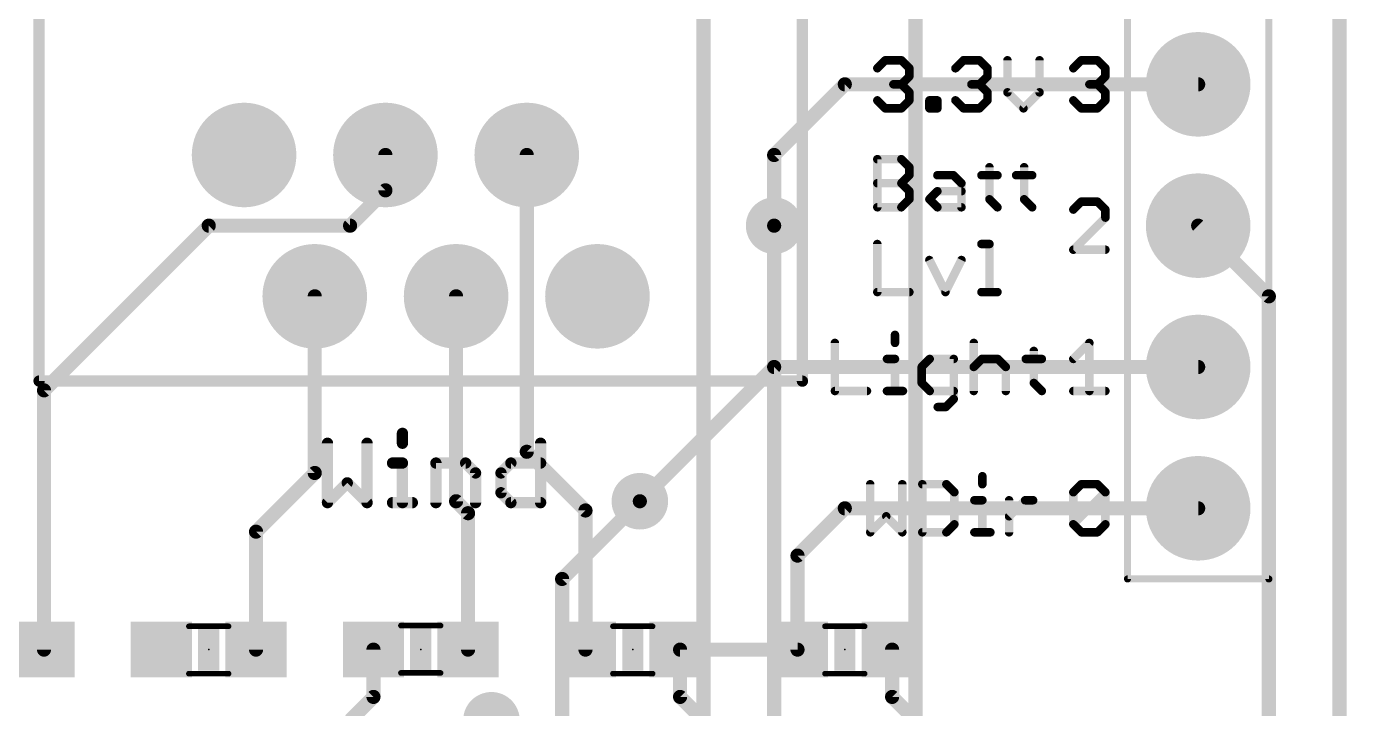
# Model space of a CAD drawing. Extents: x -29 to 78, y -28 to 63.
# Drawn here: x 29.74 to 53.47, y 38.31 to 50.57 of the extents above; entities that cross this region are included whole.
import ezdxf

# ---------------------------------------------------------------- set-up
doc = ezdxf.new("R2010")
doc.units = 0
for name, color, linetype in [('1', 12, 'CONTINUOUS'), ('16', 132, 'CONTINUOUS'), ('17', 110, 'CONTINUOUS'), ('18', 110, 'CONTINUOUS'), ('20', 53, 'CONTINUOUS'), ('21', 41, 'CONTINUOUS'), ('23', 53, 'CONTINUOUS'), ('51', 53, 'CONTINUOUS')]:
    doc.layers.add(name, color=color, linetype=linetype)

# ---------------------------------------------------------------- blocks, each defined once
blk = doc.blocks.new('ROUNDP')
at = {"const_width": 0.5}
blk.add_lwpolyline([(0, -0.25, 1), (0, 0.25, 1), (0, -0.25)], format="xyb", dxfattribs=at)
blk = doc.blocks.new('RECT')
blk.add_solid([(-0.5, -0.5), (0.5, -0.5), (-0.5, 0.5), (0.5, 0.5)])
blk = doc.blocks.new('ROUNDV')
at = {"const_width": 0.5}
blk.add_lwpolyline([(0, -0.25, 1), (0, 0.25, 1), (0, -0.25)], format="xyb", dxfattribs=at)

msp = doc.modelspace()

# ---------------------------------------------------------------- linework, layer by layer
at = {"layer": '1', "const_width": 0.254}
for points in [[(53.34, 59.69), (53.34, 0)], [(44.45, 49.53), (43.18, 48.26)], [(50.8, 49.53), (44.45, 49.53)], [(36.195, 48.26), (36.195, 47.625)], [(38.735, 48.26), (38.735, 42.926)], [(43.18, 48.26), (43.18, 46.99)], [(36.195, 47.625), (35.56, 46.99)], [(30.06, 44.03), (33.02, 46.99)], [(35.56, 46.99), (33.02, 46.99)], [(34.925, 45.72), (34.925, 42.545)], [(37.465, 45.72), (37.465, 42.037)], [(43.18, 44.45), (40.767, 42.037)], [(50.8, 44.45), (43.18, 44.45)], [(30.06, 39.37), (30.06, 44.03)], [(38.735, 42.926), (39.79, 41.871)], [(34.925, 42.545), (33.87, 41.49)], [(37.465, 42.037), (37.68, 41.822)], [(39.79, 39.37), (39.79, 41.871)], [(43.6, 41.06), (44.45, 41.91)], [(44.45, 41.91), (50.8, 41.91)], [(37.68, 39.37), (37.68, 41.822)], [(33.87, 39.37), (33.87, 41.49)], [(43.6, 39.37), (43.6, 41.06)], [(35.98, 39.37), (35.98, 38.52)], [(41.49, 39.37), (41.49, 38.52)], [(43.6, 39.37), (41.49, 39.37)], [(45.3, 39.37), (45.3, 38.52)], [(35.98, 38.52), (35.56, 38.1)], [(41.49, 38.52), (42.03, 37.98)], [(45.3, 38.52), (46.99, 36.83)]]:
    msp.add_lwpolyline(points, dxfattribs=at)
at = {"layer": '1', "const_width": 0.127}
for points in [[(44.45, 49.5935, 1), (44.45, 49.4665)], [(44.4949, 49.4851, 1), (44.4051, 49.5749)], [(50.8, 49.4665, 1), (50.8, 49.5935)], [(36.2585, 48.26, 1), (36.1315, 48.26)], [(38.7985, 48.26, 1), (38.6715, 48.26)], [(43.2435, 48.26, 1), (43.1165, 48.26)], [(43.1351, 48.3049, 1), (43.2249, 48.2151)], [(36.1315, 47.625, 1), (36.2585, 47.625)], [(36.2399, 47.5801, 1), (36.1501, 47.6699)], [(33.02, 47.0535, 1), (33.02, 46.9265)], [(33.0649, 46.9451, 1), (32.9751, 47.0349)], [(35.5151, 47.0349, 1), (35.6049, 46.9451)], [(35.56, 46.9265, 1), (35.56, 47.0535)], [(43.1165, 46.99, 1), (43.2435, 46.99)], [(34.9885, 45.72, 1), (34.8615, 45.72)], [(37.5285, 45.72, 1), (37.4015, 45.72)], [(43.18, 44.5135, 1), (43.18, 44.3865)], [(43.2249, 44.4051, 1), (43.1351, 44.4949)], [(50.8, 44.3865, 1), (50.8, 44.5135)], [(30.1235, 44.03, 1), (29.9965, 44.03)], [(30.0151, 44.0749, 1), (30.1049, 43.9851)], [(38.7799, 42.9709, 1), (38.6901, 42.8811)], [(38.6715, 42.926, 1), (38.7985, 42.926)], [(34.8615, 42.545, 1), (34.9885, 42.545)], [(34.9699, 42.5001, 1), (34.8801, 42.5899)], [(37.5099, 42.0819, 1), (37.4201, 41.9921)], [(37.4015, 42.037, 1), (37.5285, 42.037)], [(39.8535, 41.871, 1), (39.7265, 41.871)], [(40.7221, 42.0819, 1), (40.8119, 41.9921)], [(44.45, 41.9735, 1), (44.45, 41.8465)], [(44.4949, 41.8651, 1), (44.4051, 41.9549)], [(50.8, 41.8465, 1), (50.8, 41.9735)], [(37.7435, 41.822, 1), (37.6165, 41.822)], [(37.6351, 41.7771, 1), (37.7249, 41.8669)], [(39.7451, 41.8261, 1), (39.8349, 41.9159)], [(33.9335, 41.49, 1), (33.8065, 41.49)], [(33.8251, 41.5349, 1), (33.9149, 41.4451)], [(43.6635, 41.06, 1), (43.5365, 41.06)], [(43.5551, 41.1049, 1), (43.6449, 41.0151)], [(29.9965, 39.37, 1), (30.1235, 39.37)], [(33.8065, 39.37, 1), (33.9335, 39.37)], [(36.0435, 39.37, 1), (35.9165, 39.37)], [(37.6165, 39.37, 1), (37.7435, 39.37)], [(39.7265, 39.37, 1), (39.8535, 39.37)], [(41.5535, 39.37, 1), (41.4265, 39.37)], [(41.49, 39.4335, 1), (41.49, 39.3065)], [(43.5365, 39.37, 1), (43.6635, 39.37)], [(43.6, 39.3065, 1), (43.6, 39.4335)], [(45.3635, 39.37, 1), (45.2365, 39.37)], [(35.9165, 38.52, 1), (36.0435, 38.52)], [(36.0249, 38.4751, 1), (35.9351, 38.5649)], [(41.5349, 38.5649, 1), (41.4451, 38.4751)], [(41.4265, 38.52, 1), (41.5535, 38.52)], [(45.3449, 38.5649, 1), (45.2551, 38.4751)], [(45.2365, 38.52, 1), (45.3635, 38.52)]]:
    msp.add_lwpolyline(points, format="xyb", dxfattribs=at)
at = {"layer": '16', "const_width": 0.254}
for points in [[(53.34, 59.69), (53.34, 0)], [(41.91, 50.8), (41.91, 31.75)], [(45.72, 50.8), (45.72, 33.02)], [(43.18, 46.99), (43.18, 29.21)], [(50.8, 46.99), (52.07, 45.72)], [(52.07, 45.72), (52.07, 18.415)], [(40.767, 42.037), (39.37, 40.64)], [(39.37, 40.64), (39.37, 30.48)]]:
    msp.add_lwpolyline(points, dxfattribs=at)
at = {"layer": '16', "const_width": 0.127}
for points in [[(43.2435, 46.99, 1), (43.1165, 46.99)], [(50.8449, 47.0349, 1), (50.7551, 46.9451)], [(52.1335, 45.72, 1), (52.0065, 45.72)], [(52.0251, 45.6751, 1), (52.1149, 45.7649)], [(40.8119, 41.9921, 1), (40.7221, 42.0819)], [(39.4335, 40.64, 1), (39.3065, 40.64)], [(39.3251, 40.6849, 1), (39.4149, 40.5951)]]:
    msp.add_lwpolyline(points, format="xyb", dxfattribs=at)
at = {"layer": '20', "const_width": 0.2032}
msp.add_lwpolyline([(53.34, 2.54), (53.34, 57.15)], dxfattribs=at)
at = {"layer": '21'}
for points, const_width in [([(29.972, 59.817), (29.972, 44.196)], 0.2032), ([(43.688, 44.196), (43.688, 59.817)], 0.2032), ([(45.0342, 49.8185), (45.1783, 49.9625)], 0.1524), ([(45.1783, 49.9625), (45.4664, 49.9625)], 0.1524), ([(45.4664, 49.9625), (45.6104, 49.8185)], 0.1524), ([(45.6104, 49.8185), (45.6104, 49.6744)], 0.1524), ([(46.4375, 49.8185), (46.5815, 49.9625)], 0.1524), ([(46.5815, 49.9625), (46.8696, 49.9625)], 0.1524), ([(46.8696, 49.9625), (47.0137, 49.8185)], 0.1524), ([(47.0137, 49.8185), (47.0137, 49.6744)], 0.1524), ([(47.373, 49.9625), (47.373, 49.3863)], 0.1524), ([(47.9492, 49.3863), (47.9492, 49.9625)], 0.1524), ([(48.5564, 49.8185), (48.7004, 49.9625)], 0.1524), ([(48.7004, 49.9625), (48.9886, 49.9625)], 0.1524), ([(48.9886, 49.9625), (49.1326, 49.8185)], 0.1524), ([(49.1326, 49.8185), (49.1326, 49.6744)], 0.1524), ([(45.4664, 49.5304), (45.3223, 49.5304)], 0.1524), ([(45.6104, 49.6744), (45.4664, 49.5304)], 0.1524), ([(45.4664, 49.5304), (45.6104, 49.3863)], 0.1524), ([(46.8696, 49.5304), (46.7256, 49.5304)], 0.1524), ([(47.0137, 49.6744), (46.8696, 49.5304)], 0.1524), ([(46.8696, 49.5304), (47.0137, 49.3863)], 0.1524), ([(48.9886, 49.5304), (48.8445, 49.5304)], 0.1524), ([(49.1326, 49.6744), (48.9886, 49.5304)], 0.1524), ([(48.9886, 49.5304), (49.1326, 49.3863)], 0.1524), ([(45.6104, 49.3863), (45.6104, 49.2423)], 0.1524), ([(47.0137, 49.3863), (47.0137, 49.2423)], 0.1524), ([(47.373, 49.3863), (47.6611, 49.0982)], 0.1524), ([(47.6611, 49.0982), (47.9492, 49.3863)], 0.1524), ([(49.1326, 49.3863), (49.1326, 49.2423)], 0.1524), ([(45.1783, 49.0982), (45.0342, 49.2423)], 0.1524), ([(45.4664, 49.0982), (45.1783, 49.0982)], 0.1524), ([(45.6104, 49.2423), (45.4664, 49.0982)], 0.1524), ([(45.9697, 49.0982), (45.9697, 49.2423)], 0.1524), ([(45.9697, 49.2423), (46.1138, 49.2423)], 0.1524), ([(46.1138, 49.0982), (45.9697, 49.0982)], 0.1524), ([(46.1138, 49.2423), (46.1138, 49.0982)], 0.1524), ([(46.5815, 49.0982), (46.4375, 49.2423)], 0.1524), ([(46.8696, 49.0982), (46.5815, 49.0982)], 0.1524), ([(47.0137, 49.2423), (46.8696, 49.0982)], 0.1524), ([(48.7004, 49.0982), (48.5564, 49.2423)], 0.1524), ([(48.9886, 49.0982), (48.7004, 49.0982)], 0.1524), ([(49.1326, 49.2423), (48.9886, 49.0982)], 0.1524), ([(45.0342, 47.3202), (45.0342, 48.1845)], 0.1524), ([(45.0342, 48.1845), (45.4664, 48.1845)], 0.1524), ([(45.4664, 48.1845), (45.6104, 48.0405)], 0.1524), ([(45.6104, 47.8964), (45.4664, 47.7524)], 0.1524), ([(45.6104, 48.0405), (45.6104, 47.8964)], 0.1524), ([(46.1138, 47.8964), (46.4019, 47.8964)], 0.1524), ([(46.4019, 47.8964), (46.5459, 47.7524)], 0.1524), ([(46.9052, 47.8964), (47.1934, 47.8964)], 0.1524), ([(47.0493, 48.0405), (47.0493, 47.4643)], 0.1524), ([(47.5289, 47.8964), (47.817, 47.8964)], 0.1524), ([(47.673, 48.0405), (47.673, 47.4643)], 0.1524), ([(45.0342, 47.7524), (45.4664, 47.7524)], 0.1524), ([(45.4664, 47.7524), (45.6104, 47.6083)], 0.1524), ([(45.6104, 47.6083), (45.6104, 47.4643)], 0.1524), ([(45.9697, 47.4643), (46.1138, 47.6083)], 0.1524), ([(46.1138, 47.6083), (46.5459, 47.6083)], 0.1524), ([(46.5459, 47.7524), (46.5459, 47.3202)], 0.1524), ([(45.6104, 47.4643), (45.4664, 47.3202)], 0.1524), ([(46.1138, 47.3202), (45.9697, 47.4643)], 0.1524), ([(47.0493, 47.4643), (47.1934, 47.3202)], 0.1524), ([(47.673, 47.4643), (47.817, 47.3202)], 0.1524), ([(48.7004, 47.4225), (48.5564, 47.2785)], 0.1524), ([(48.9886, 47.4225), (48.7004, 47.4225)], 0.1524), ([(49.1326, 47.2785), (48.9886, 47.4225)], 0.1524), ([(45.4664, 47.3202), (45.0342, 47.3202)], 0.1524), ([(46.5459, 47.3202), (46.1138, 47.3202)], 0.1524), ([(48.5564, 46.5582), (49.1326, 47.1344)], 0.1524), ([(49.1326, 47.1344), (49.1326, 47.2785)], 0.1524), ([(45.0342, 46.6605), (45.0342, 45.7962)], 0.1524), ([(46.9052, 46.6605), (47.0493, 46.6605)], 0.1524), ([(47.0493, 46.6605), (47.0493, 45.7962)], 0.1524), ([(49.1326, 46.5582), (48.5564, 46.5582)], 0.1524), ([(45.9697, 46.3724), (46.2578, 45.7962)], 0.1524), ([(46.2578, 45.7962), (46.5459, 46.3724)], 0.1524), ([(45.0342, 45.7962), (45.6104, 45.7962)], 0.1524), ([(46.9052, 45.7962), (47.1934, 45.7962)], 0.1524), ([(45.3518, 45.0266), (45.3518, 44.8825)], 0.1524), ([(44.2722, 44.8825), (44.2722, 44.0182)], 0.1524), ([(46.7669, 44.8825), (46.7669, 44.0182)], 0.1524), ([(48.5564, 44.5944), (48.8445, 44.8825)], 0.1524), ([(48.8445, 44.8825), (48.8445, 44.0182)], 0.1524), ([(45.2077, 44.5944), (45.3518, 44.5944)], 0.1524), ([(45.3518, 44.5944), (45.3518, 44.0182)], 0.1524), ([(45.9755, 44.5944), (45.8314, 44.4504)], 0.1524), ([(46.4076, 44.5944), (45.9755, 44.5944)], 0.1524), ([(46.4076, 43.8741), (46.4076, 44.5944)], 0.1524), ([(46.7669, 44.4504), (46.911, 44.5944)], 0.1524), ([(46.911, 44.5944), (47.1991, 44.5944)], 0.1524), ([(47.1991, 44.5944), (47.3431, 44.4504)], 0.1524), ([(47.7024, 44.5944), (47.9905, 44.5944)], 0.1524), ([(47.8465, 44.7385), (47.8465, 44.1623)], 0.1524), ([(45.8314, 44.4504), (45.8314, 44.1623)], 0.1524), ([(47.3431, 44.4504), (47.3431, 44.0182)], 0.1524), ([(29.972, 44.196), (43.688, 44.196)], 0.2032), ([(45.8314, 44.1623), (45.9755, 44.0182)], 0.1524), ([(47.8465, 44.1623), (47.9905, 44.0182)], 0.1524), ([(44.2722, 44.0182), (44.8484, 44.0182)], 0.1524), ([(45.2077, 44.0182), (45.4958, 44.0182)], 0.1524), ([(45.9755, 44.0182), (46.4076, 44.0182)], 0.1524), ([(46.2636, 43.7301), (46.4076, 43.8741)], 0.1524), ([(48.5564, 44.0182), (49.1326, 44.0182)], 0.1524), ([(46.1195, 43.7301), (46.2636, 43.7301)], 0.1524), ([(35.1536, 43.0793), (35.1536, 42.0116)], 0.2032), ([(35.8654, 42.0116), (35.8654, 43.0793)], 0.2032), ([(36.5009, 43.2573), (36.5009, 43.0793)], 0.2032), ([(38.9838, 43.0793), (38.9838, 42.0116)], 0.2032), ([(36.323, 42.7234), (36.5009, 42.7234)], 0.2032), ([(36.5009, 42.7234), (36.5009, 42.0116)], 0.2032), ([(37.1026, 42.0116), (37.1026, 42.7234)], 0.2032), ([(37.1026, 42.7234), (37.6365, 42.7234)], 0.2032), ([(37.6365, 42.7234), (37.8144, 42.5455)], 0.2032), ([(38.272, 42.5455), (38.4499, 42.7234)], 0.2032), ([(38.4499, 42.7234), (38.9838, 42.7234)], 0.2032), ([(35.1536, 42.0116), (35.5095, 42.3675)], 0.2032), ([(35.5095, 42.3675), (35.8654, 42.0116)], 0.2032), ([(37.8144, 42.5455), (37.8144, 42.0116)], 0.2032), ([(38.272, 42.1896), (38.272, 42.5455)], 0.2032), ([(46.9223, 42.4866), (46.9223, 42.3425)], 0.1524), ([(38.4499, 42.0116), (38.272, 42.1896)], 0.2032), ([(44.9072, 42.3425), (44.9072, 41.4782)], 0.1524), ([(45.4834, 41.4782), (45.4834, 42.3425)], 0.1524), ([(45.8427, 42.3425), (45.8427, 41.4782)], 0.1524), ([(46.2749, 42.3425), (45.8427, 42.3425)], 0.1524), ([(46.4189, 42.1985), (46.2749, 42.3425)], 0.1524), ([(46.4189, 41.6223), (46.4189, 42.1985)], 0.1524), ([(48.5564, 42.1985), (48.7004, 42.3425)], 0.1524), ([(48.5564, 41.6223), (48.5564, 42.1985)], 0.1524), ([(48.5564, 41.6223), (49.1326, 42.1985)], 0.1524), ([(48.7004, 42.3425), (48.9886, 42.3425)], 0.1524), ([(48.9886, 42.3425), (49.1326, 42.1985)], 0.1524), ([(49.1326, 42.1985), (49.1326, 41.6223)], 0.1524), ([(36.323, 42.0116), (36.6789, 42.0116)], 0.2032), ([(38.9838, 42.0116), (38.4499, 42.0116)], 0.2032), ([(46.7782, 42.0544), (46.9223, 42.0544)], 0.1524), ([(46.9223, 42.0544), (46.9223, 41.4782)], 0.1524), ([(47.4019, 41.4782), (47.4019, 42.0544)], 0.1524), ([(47.4019, 41.7663), (47.69, 42.0544)], 0.1524), ([(47.69, 42.0544), (47.8341, 42.0544)], 0.1524), ([(44.9072, 41.4782), (45.1953, 41.7663)], 0.1524), ([(45.1953, 41.7663), (45.4834, 41.4782)], 0.1524), ([(45.8427, 41.4782), (46.2749, 41.4782)], 0.1524), ([(46.2749, 41.4782), (46.4189, 41.6223)], 0.1524), ([(46.7782, 41.4782), (47.0663, 41.4782)], 0.1524), ([(48.7004, 41.4782), (48.5564, 41.6223)], 0.1524), ([(48.9886, 41.4782), (48.7004, 41.4782)], 0.1524), ([(49.1326, 41.6223), (48.9886, 41.4782)], 0.1524)]:
    msp.add_lwpolyline(points, dxfattribs=dict(at, const_width=const_width))
for points, const_width in [([(45.0073, 49.8454, 1), (45.0611, 49.7915)], 0.0762), ([(45.1783, 50.0006, 1), (45.1783, 49.9244)], 0.0762), ([(45.2052, 49.9356, 1), (45.1513, 49.9895)], 0.0762), ([(45.4933, 49.9895, 1), (45.4394, 49.9356)], 0.0762), ([(45.4664, 49.9244, 1), (45.4664, 50.0006)], 0.0762), ([(45.6485, 49.8185, 1), (45.5723, 49.8185)], 0.0762), ([(45.5835, 49.7915, 1), (45.6374, 49.8454)], 0.0762), ([(46.4105, 49.8454, 1), (46.4644, 49.7915)], 0.0762), ([(46.5815, 50.0006, 1), (46.5815, 49.9244)], 0.0762), ([(46.6085, 49.9356, 1), (46.5546, 49.9895)], 0.0762), ([(46.8966, 49.9895, 1), (46.8427, 49.9356)], 0.0762), ([(46.8696, 49.9244, 1), (46.8696, 50.0006)], 0.0762), ([(47.0518, 49.8185, 1), (46.9756, 49.8185)], 0.0762), ([(46.9868, 49.7915, 1), (47.0406, 49.8454)], 0.0762), ([(47.4111, 49.9625, 1), (47.3349, 49.9625)], 0.0762), ([(47.9873, 49.9625, 1), (47.9111, 49.9625)], 0.0762), ([(48.5294, 49.8454, 1), (48.5833, 49.7915)], 0.0762), ([(48.7004, 50.0006, 1), (48.7004, 49.9244)], 0.0762), ([(48.7274, 49.9356, 1), (48.6735, 49.9895)], 0.0762), ([(49.0155, 49.9895, 1), (48.9616, 49.9356)], 0.0762), ([(48.9886, 49.9244, 1), (48.9886, 50.0006)], 0.0762), ([(49.1707, 49.8185, 1), (49.0945, 49.8185)], 0.0762), ([(49.1057, 49.7915, 1), (49.1595, 49.8454)], 0.0762), ([(45.3223, 49.5685, 1), (45.3223, 49.4923)], 0.0762), ([(45.4933, 49.5573, 1), (45.4394, 49.5034)], 0.0762), ([(45.4394, 49.5573, 1), (45.4933, 49.5034)], 0.0762), ([(45.4664, 49.4923, 1), (45.4664, 49.5685)], 0.0762), ([(45.5723, 49.6744, 1), (45.6485, 49.6744)], 0.0762), ([(45.6374, 49.6475, 1), (45.5835, 49.7014)], 0.0762), ([(46.7256, 49.5685, 1), (46.7256, 49.4923)], 0.0762), ([(46.8966, 49.5573, 1), (46.8427, 49.5034)], 0.0762), ([(46.8427, 49.5573, 1), (46.8966, 49.5034)], 0.0762), ([(46.8696, 49.4923, 1), (46.8696, 49.5685)], 0.0762), ([(46.9756, 49.6744, 1), (47.0518, 49.6744)], 0.0762), ([(47.0406, 49.6475, 1), (46.9868, 49.7014)], 0.0762), ([(48.8445, 49.5685, 1), (48.8445, 49.4923)], 0.0762), ([(49.0155, 49.5573, 1), (48.9616, 49.5034)], 0.0762), ([(48.9616, 49.5573, 1), (49.0155, 49.5034)], 0.0762), ([(48.9886, 49.4923, 1), (48.9886, 49.5685)], 0.0762), ([(49.0945, 49.6744, 1), (49.1707, 49.6744)], 0.0762), ([(49.1595, 49.6475, 1), (49.1057, 49.7014)], 0.0762), ([(45.6485, 49.3863, 1), (45.5723, 49.3863)], 0.0762), ([(45.5835, 49.3594, 1), (45.6374, 49.4133)], 0.0762), ([(47.0518, 49.3863, 1), (46.9756, 49.3863)], 0.0762), ([(46.9868, 49.3594, 1), (47.0406, 49.4133)], 0.0762), ([(47.3999, 49.4133, 1), (47.3461, 49.3594)], 0.0762), ([(47.3349, 49.3863, 1), (47.4111, 49.3863)], 0.0762), ([(47.9111, 49.3863, 1), (47.9873, 49.3863)], 0.0762), ([(47.9762, 49.3594, 1), (47.9223, 49.4133)], 0.0762), ([(49.1707, 49.3863, 1), (49.0945, 49.3863)], 0.0762), ([(49.1057, 49.3594, 1), (49.1595, 49.4133)], 0.0762), ([(45.0611, 49.2692, 1), (45.0073, 49.2153)], 0.0762), ([(45.1783, 49.1363, 1), (45.1783, 49.0601)], 0.0762), ([(45.1513, 49.0713, 1), (45.2052, 49.1251)], 0.0762), ([(45.4394, 49.1251, 1), (45.4933, 49.0713)], 0.0762), ([(45.4664, 49.0601, 1), (45.4664, 49.1363)], 0.0762), ([(45.5723, 49.2423, 1), (45.6485, 49.2423)], 0.0762), ([(45.6374, 49.2153, 1), (45.5835, 49.2692)], 0.0762), ([(46.0078, 49.2423, 1), (45.9316, 49.2423)], 0.0762), ([(45.9697, 49.2804, 1), (45.9697, 49.2042)], 0.0762), ([(45.9697, 49.1363, 1), (45.9697, 49.0601)], 0.0762), ([(45.9316, 49.0982, 1), (46.0078, 49.0982)], 0.0762), ([(46.1519, 49.2423, 1), (46.0757, 49.2423)], 0.0762), ([(46.0757, 49.0982, 1), (46.1519, 49.0982)], 0.0762), ([(46.1138, 49.2042, 1), (46.1138, 49.2804)], 0.0762), ([(46.1138, 49.0601, 1), (46.1138, 49.1363)], 0.0762), ([(46.4644, 49.2692, 1), (46.4105, 49.2153)], 0.0762), ([(46.5815, 49.1363, 1), (46.5815, 49.0601)], 0.0762), ([(46.5546, 49.0713, 1), (46.6085, 49.1251)], 0.0762), ([(46.8427, 49.1251, 1), (46.8966, 49.0713)], 0.0762), ([(46.8696, 49.0601, 1), (46.8696, 49.1363)], 0.0762), ([(46.9756, 49.2423, 1), (47.0518, 49.2423)], 0.0762), ([(47.0406, 49.2153, 1), (46.9868, 49.2692)], 0.0762), ([(47.6342, 49.1251, 1), (47.6881, 49.0713)], 0.0762), ([(47.6342, 49.0713, 1), (47.6881, 49.1251)], 0.0762), ([(48.5833, 49.2692, 1), (48.5294, 49.2153)], 0.0762), ([(48.7004, 49.1363, 1), (48.7004, 49.0601)], 0.0762), ([(48.6735, 49.0713, 1), (48.7274, 49.1251)], 0.0762), ([(48.9616, 49.1251, 1), (49.0155, 49.0713)], 0.0762), ([(48.9886, 49.0601, 1), (48.9886, 49.1363)], 0.0762), ([(49.0945, 49.2423, 1), (49.1707, 49.2423)], 0.0762), ([(49.1595, 49.2153, 1), (49.1057, 49.2692)], 0.0762), ([(45.0723, 48.1845, 1), (44.9961, 48.1845)], 0.0762), ([(45.0342, 48.2226, 1), (45.0342, 48.1464)], 0.0762), ([(45.4933, 48.2115, 1), (45.4394, 48.1576)], 0.0762), ([(45.4664, 48.1464, 1), (45.4664, 48.2226)], 0.0762), ([(45.6485, 48.0405, 1), (45.5723, 48.0405)], 0.0762), ([(45.5723, 47.8964, 1), (45.6485, 47.8964)], 0.0762), ([(45.5835, 48.0135, 1), (45.6374, 48.0674)], 0.0762), ([(45.6374, 47.8695, 1), (45.5835, 47.9234)], 0.0762), ([(46.1138, 47.9345, 1), (46.1138, 47.8583)], 0.0762), ([(46.4288, 47.9234, 1), (46.3749, 47.8695)], 0.0762), ([(46.4019, 47.8583, 1), (46.4019, 47.9345)], 0.0762), ([(46.9052, 47.9345, 1), (46.9052, 47.8583)], 0.0762), ([(47.0874, 48.0405, 1), (47.0112, 48.0405)], 0.0762), ([(47.1934, 47.8583, 1), (47.1934, 47.9345)], 0.0762), ([(47.5289, 47.9345, 1), (47.5289, 47.8583)], 0.0762), ([(47.7111, 48.0405, 1), (47.6349, 48.0405)], 0.0762), ([(47.817, 47.8583, 1), (47.817, 47.9345)], 0.0762), ([(45.0342, 47.7905, 1), (45.0342, 47.7143)], 0.0762), ([(45.4933, 47.7793, 1), (45.4394, 47.7254)], 0.0762), ([(45.4394, 47.7793, 1), (45.4933, 47.7254)], 0.0762), ([(45.4664, 47.7143, 1), (45.4664, 47.7905)], 0.0762), ([(45.6485, 47.6083, 1), (45.5723, 47.6083)], 0.0762), ([(46.1138, 47.6464, 1), (46.1138, 47.5702)], 0.0762), ([(46.1407, 47.5814, 1), (46.0868, 47.6353)], 0.0762), ([(46.584, 47.7524, 1), (46.5078, 47.7524)], 0.0762), ([(46.519, 47.7254, 1), (46.5729, 47.7793)], 0.0762), ([(46.5459, 47.5702, 1), (46.5459, 47.6464)], 0.0762), ([(45.5723, 47.4643, 1), (45.6485, 47.4643)], 0.0762), ([(45.5835, 47.5814, 1), (45.6374, 47.6353)], 0.0762), ([(45.6374, 47.4373, 1), (45.5835, 47.4912)], 0.0762), ([(45.9967, 47.4912, 1), (45.9428, 47.4373)], 0.0762), ([(45.9428, 47.4912, 1), (45.9967, 47.4373)], 0.0762), ([(47.0762, 47.4912, 1), (47.0224, 47.4373)], 0.0762), ([(47.0112, 47.4643, 1), (47.0874, 47.4643)], 0.0762), ([(47.6999, 47.4912, 1), (47.646, 47.4373)], 0.0762), ([(47.6349, 47.4643, 1), (47.7111, 47.4643)], 0.0762), ([(48.7004, 47.4606, 1), (48.7004, 47.3844)], 0.0762), ([(48.7274, 47.3956, 1), (48.6735, 47.4495)], 0.0762), ([(49.0155, 47.4495, 1), (48.9616, 47.3956)], 0.0762), ([(48.9886, 47.3844, 1), (48.9886, 47.4606)], 0.0762), ([(45.0342, 47.3583, 1), (45.0342, 47.2821)], 0.0762), ([(44.9961, 47.3202, 1), (45.0723, 47.3202)], 0.0762), ([(45.4394, 47.3471, 1), (45.4933, 47.2933)], 0.0762), ([(45.4664, 47.2821, 1), (45.4664, 47.3583)], 0.0762), ([(46.1138, 47.3583, 1), (46.1138, 47.2821)], 0.0762), ([(46.0868, 47.2933, 1), (46.1407, 47.3471)], 0.0762), ([(46.5078, 47.3202, 1), (46.584, 47.3202)], 0.0762), ([(46.5459, 47.2821, 1), (46.5459, 47.3583)], 0.0762), ([(47.1664, 47.2933, 1), (47.2203, 47.3471)], 0.0762), ([(47.7901, 47.2933, 1), (47.844, 47.3471)], 0.0762), ([(48.5294, 47.3054, 1), (48.5833, 47.2515)], 0.0762), ([(49.1707, 47.2785, 1), (49.0945, 47.2785)], 0.0762), ([(49.1057, 47.2515, 1), (49.1595, 47.3054)], 0.0762), ([(49.1595, 47.1075, 1), (49.1057, 47.1614)], 0.0762), ([(49.0945, 47.1344, 1), (49.1707, 47.1344)], 0.0762), ([(45.0723, 46.6605, 1), (44.9961, 46.6605)], 0.0762), ([(46.9052, 46.6986, 1), (46.9052, 46.6224)], 0.0762), ([(47.0874, 46.6605, 1), (47.0112, 46.6605)], 0.0762), ([(47.0493, 46.6224, 1), (47.0493, 46.6986)], 0.0762), ([(48.5564, 46.5963, 1), (48.5564, 46.5201)], 0.0762), ([(48.5294, 46.5851, 1), (48.5833, 46.5313)], 0.0762), ([(49.1326, 46.5201, 1), (49.1326, 46.5963)], 0.0762), ([(46.0038, 46.3895, 1), (45.9356, 46.3554)], 0.0762), ([(46.58, 46.3554, 1), (46.5119, 46.3895)], 0.0762), ([(45.0342, 45.8343, 1), (45.0342, 45.7581)], 0.0762), ([(44.9961, 45.7962, 1), (45.0723, 45.7962)], 0.0762), ([(45.6104, 45.7581, 1), (45.6104, 45.8343)], 0.0762), ([(46.2238, 45.8132, 1), (46.2919, 45.7792)], 0.0762), ([(46.2238, 45.7792, 1), (46.2919, 45.8132)], 0.0762), ([(46.9052, 45.8343, 1), (46.9052, 45.7581)], 0.0762), ([(47.0112, 45.7962, 1), (47.0874, 45.7962)], 0.0762), ([(47.1934, 45.7581, 1), (47.1934, 45.8343)], 0.0762), ([(45.3899, 45.0266, 1), (45.3137, 45.0266)], 0.0762), ([(44.3103, 44.8825, 1), (44.2341, 44.8825)], 0.0762), ([(45.3137, 44.8825, 1), (45.3899, 44.8825)], 0.0762), ([(46.805, 44.8825, 1), (46.7288, 44.8825)], 0.0762), ([(48.8826, 44.8825, 1), (48.8064, 44.8825)], 0.0762), ([(48.8714, 44.8556, 1), (48.8176, 44.9095)], 0.0762), ([(45.2077, 44.6325, 1), (45.2077, 44.5563)], 0.0762), ([(45.3899, 44.5944, 1), (45.3137, 44.5944)], 0.0762), ([(45.3518, 44.5563, 1), (45.3518, 44.6325)], 0.0762), ([(45.9755, 44.6325, 1), (45.9755, 44.5563)], 0.0762), ([(46.0024, 44.5675, 1), (45.9485, 44.6214)], 0.0762), ([(46.4457, 44.5944, 1), (46.3695, 44.5944)], 0.0762), ([(46.4076, 44.5563, 1), (46.4076, 44.6325)], 0.0762), ([(46.911, 44.6325, 1), (46.911, 44.5563)], 0.0762), ([(46.9379, 44.5675, 1), (46.884, 44.6214)], 0.0762), ([(47.226, 44.6214, 1), (47.1721, 44.5675)], 0.0762), ([(47.1991, 44.5563, 1), (47.1991, 44.6325)], 0.0762), ([(47.7024, 44.6325, 1), (47.7024, 44.5563)], 0.0762), ([(47.8846, 44.7385, 1), (47.8084, 44.7385)], 0.0762), ([(47.9905, 44.5563, 1), (47.9905, 44.6325)], 0.0762), ([(48.5294, 44.6214, 1), (48.5833, 44.5675)], 0.0762), ([(45.8695, 44.4504, 1), (45.7933, 44.4504)], 0.0762), ([(45.8045, 44.4773, 1), (45.8583, 44.4234)], 0.0762), ([(46.74, 44.4773, 1), (46.7939, 44.4234)], 0.0762), ([(47.3812, 44.4504, 1), (47.305, 44.4504)], 0.0762), ([(47.3162, 44.4234, 1), (47.3701, 44.4773)], 0.0762), ([(29.972, 44.2468, 1), (29.972, 44.1452)], 0.1016), ([(29.9212, 44.196, 1), (30.0228, 44.196)], 0.1016), ([(43.6372, 44.196, 1), (43.7388, 44.196)], 0.1016), ([(43.688, 44.1452, 1), (43.688, 44.2468)], 0.1016), ([(45.8583, 44.1892, 1), (45.8045, 44.1353)], 0.0762), ([(45.7933, 44.1623, 1), (45.8695, 44.1623)], 0.0762), ([(47.8734, 44.1892, 1), (47.8195, 44.1353)], 0.0762), ([(47.8084, 44.1623, 1), (47.8846, 44.1623)], 0.0762), ([(44.2722, 44.0563, 1), (44.2722, 43.9801)], 0.0762), ([(44.2341, 44.0182, 1), (44.3103, 44.0182)], 0.0762), ([(44.8484, 43.9801, 1), (44.8484, 44.0563)], 0.0762), ([(45.2077, 44.0563, 1), (45.2077, 43.9801)], 0.0762), ([(45.3137, 44.0182, 1), (45.3899, 44.0182)], 0.0762), ([(45.4958, 43.9801, 1), (45.4958, 44.0563)], 0.0762), ([(45.9755, 44.0563, 1), (45.9755, 43.9801)], 0.0762), ([(45.9485, 43.9913, 1), (46.0024, 44.0451)], 0.0762), ([(46.3695, 43.8741, 1), (46.4457, 43.8741)], 0.0762), ([(46.4346, 43.8472, 1), (46.3807, 43.9011)], 0.0762), ([(46.4076, 43.9801, 1), (46.4076, 44.0563)], 0.0762), ([(46.7288, 44.0182, 1), (46.805, 44.0182)], 0.0762), ([(47.305, 44.0182, 1), (47.3812, 44.0182)], 0.0762), ([(47.9636, 43.9913, 1), (48.0175, 44.0451)], 0.0762), ([(48.5564, 44.0563, 1), (48.5564, 43.9801)], 0.0762), ([(48.8064, 44.0182, 1), (48.8826, 44.0182)], 0.0762), ([(49.1326, 43.9801, 1), (49.1326, 44.0563)], 0.0762), ([(46.1195, 43.7682, 1), (46.1195, 43.692)], 0.0762), ([(46.2366, 43.757, 1), (46.2905, 43.7031)], 0.0762), ([(46.2636, 43.692, 1), (46.2636, 43.7682)], 0.0762), ([(35.2044, 43.0793, 1), (35.1028, 43.0793)], 0.1016), ([(35.9162, 43.0793, 1), (35.8146, 43.0793)], 0.1016), ([(36.5517, 43.2573, 1), (36.4501, 43.2573)], 0.1016), ([(39.0346, 43.0793, 1), (38.933, 43.0793)], 0.1016), ([(36.4501, 43.0793, 1), (36.5517, 43.0793)], 0.1016), ([(36.323, 42.7742, 1), (36.323, 42.6726)], 0.1016), ([(36.5517, 42.7234, 1), (36.4501, 42.7234)], 0.1016), ([(36.5009, 42.6726, 1), (36.5009, 42.7742)], 0.1016), ([(37.1534, 42.7234, 1), (37.0518, 42.7234)], 0.1016), ([(37.1026, 42.7742, 1), (37.1026, 42.6726)], 0.1016), ([(37.6724, 42.7593, 1), (37.6005, 42.6875)], 0.1016), ([(37.6365, 42.6726, 1), (37.6365, 42.7742)], 0.1016), ([(38.4499, 42.7742, 1), (38.4499, 42.6726)], 0.1016), ([(38.4859, 42.6875, 1), (38.414, 42.7593)], 0.1016), ([(38.9838, 42.6726, 1), (38.9838, 42.7742)], 0.1016), ([(35.5454, 42.4034, 1), (35.4736, 42.3316)], 0.1016), ([(35.5454, 42.3316, 1), (35.4736, 42.4034)], 0.1016), ([(37.8652, 42.5455, 1), (37.7636, 42.5455)], 0.1016), ([(37.7785, 42.5095, 1), (37.8503, 42.5814)], 0.1016), ([(38.3228, 42.5455, 1), (38.2212, 42.5455)], 0.1016), ([(38.2361, 42.5814, 1), (38.3079, 42.5095)], 0.1016), ([(46.9604, 42.4866, 1), (46.8842, 42.4866)], 0.0762), ([(38.3079, 42.2255, 1), (38.2361, 42.1536)], 0.1016), ([(38.2212, 42.1896, 1), (38.3228, 42.1896)], 0.1016), ([(44.9453, 42.3425, 1), (44.8691, 42.3425)], 0.0762), ([(45.5215, 42.3425, 1), (45.4453, 42.3425)], 0.0762), ([(45.8808, 42.3425, 1), (45.8046, 42.3425)], 0.0762), ([(45.8427, 42.3806, 1), (45.8427, 42.3044)], 0.0762), ([(46.3018, 42.3695, 1), (46.2479, 42.3156)], 0.0762), ([(46.2749, 42.3044, 1), (46.2749, 42.3806)], 0.0762), ([(46.457, 42.1985, 1), (46.3808, 42.1985)], 0.0762), ([(46.392, 42.1715, 1), (46.4459, 42.2254)], 0.0762), ([(46.8842, 42.3425, 1), (46.9604, 42.3425)], 0.0762), ([(48.5294, 42.2254, 1), (48.5833, 42.1715)], 0.0762), ([(48.5945, 42.1985, 1), (48.5183, 42.1985)], 0.0762), ([(48.7004, 42.3806, 1), (48.7004, 42.3044)], 0.0762), ([(48.7274, 42.3156, 1), (48.6735, 42.3695)], 0.0762), ([(49.0155, 42.3695, 1), (48.9616, 42.3156)], 0.0762), ([(48.9886, 42.3044, 1), (48.9886, 42.3806)], 0.0762), ([(49.1707, 42.1985, 1), (49.0945, 42.1985)], 0.0762), ([(49.1595, 42.1715, 1), (49.1057, 42.2254)], 0.0762), ([(49.1057, 42.1715, 1), (49.1595, 42.2254)], 0.0762), ([(35.1177, 42.0475, 1), (35.1895, 41.9757)], 0.1016), ([(35.1028, 42.0116, 1), (35.2044, 42.0116)], 0.1016), ([(35.8146, 42.0116, 1), (35.9162, 42.0116)], 0.1016), ([(35.8295, 41.9757, 1), (35.9013, 42.0475)], 0.1016), ([(36.323, 42.0624, 1), (36.323, 41.9608)], 0.1016), ([(36.4501, 42.0116, 1), (36.5517, 42.0116)], 0.1016), ([(36.6789, 41.9608, 1), (36.6789, 42.0624)], 0.1016), ([(37.0518, 42.0116, 1), (37.1534, 42.0116)], 0.1016), ([(37.7636, 42.0116, 1), (37.8652, 42.0116)], 0.1016), ([(38.4499, 42.0624, 1), (38.4499, 41.9608)], 0.1016), ([(38.414, 41.9757, 1), (38.4859, 42.0475)], 0.1016), ([(38.933, 42.0116, 1), (39.0346, 42.0116)], 0.1016), ([(38.9838, 41.9608, 1), (38.9838, 42.0624)], 0.1016), ([(46.7782, 42.0925, 1), (46.7782, 42.0163)], 0.0762), ([(46.9604, 42.0544, 1), (46.8842, 42.0544)], 0.0762), ([(46.9223, 42.0163, 1), (46.9223, 42.0925)], 0.0762), ([(47.44, 42.0544, 1), (47.3638, 42.0544)], 0.0762), ([(47.69, 42.0925, 1), (47.69, 42.0163)], 0.0762), ([(47.717, 42.0275, 1), (47.6631, 42.0814)], 0.0762), ([(47.8341, 42.0163, 1), (47.8341, 42.0925)], 0.0762), ([(45.2223, 41.7933, 1), (45.1684, 41.7394)], 0.0762), ([(45.2223, 41.7394, 1), (45.1684, 41.7933)], 0.0762), ([(47.375, 41.7933, 1), (47.4289, 41.7394)], 0.0762), ([(44.8691, 41.4782, 1), (44.9453, 41.4782)], 0.0762), ([(44.8803, 41.5051, 1), (44.9341, 41.4513)], 0.0762), ([(45.4453, 41.4782, 1), (45.5215, 41.4782)], 0.0762), ([(45.4565, 41.4513, 1), (45.5104, 41.5051)], 0.0762), ([(45.8427, 41.5163, 1), (45.8427, 41.4401)], 0.0762), ([(45.8046, 41.4782, 1), (45.8808, 41.4782)], 0.0762), ([(46.2479, 41.5051, 1), (46.3018, 41.4513)], 0.0762), ([(46.2749, 41.4401, 1), (46.2749, 41.5163)], 0.0762), ([(46.3808, 41.6223, 1), (46.457, 41.6223)], 0.0762), ([(46.4459, 41.5953, 1), (46.392, 41.6492)], 0.0762), ([(46.7782, 41.5163, 1), (46.7782, 41.4401)], 0.0762), ([(46.8842, 41.4782, 1), (46.9604, 41.4782)], 0.0762), ([(47.0663, 41.4401, 1), (47.0663, 41.5163)], 0.0762), ([(47.3638, 41.4782, 1), (47.44, 41.4782)], 0.0762), ([(48.5833, 41.6492, 1), (48.5294, 41.5953)], 0.0762), ([(48.5294, 41.6492, 1), (48.5833, 41.5953)], 0.0762), ([(48.5183, 41.6223, 1), (48.5945, 41.6223)], 0.0762), ([(48.7004, 41.5163, 1), (48.7004, 41.4401)], 0.0762), ([(48.6735, 41.4513, 1), (48.7274, 41.5051)], 0.0762), ([(48.9616, 41.5051, 1), (49.0155, 41.4513)], 0.0762), ([(48.9886, 41.4401, 1), (48.9886, 41.5163)], 0.0762), ([(49.0945, 41.6223, 1), (49.1707, 41.6223)], 0.0762), ([(49.1595, 41.5953, 1), (49.1057, 41.6492)], 0.0762)]:
    msp.add_lwpolyline(points, format="xyb", dxfattribs=dict(at, const_width=const_width))
at = {"layer": '23'}
for p in [(33.02, 39.37), (36.83, 39.37), (40.64, 39.37), (44.45, 39.37)]:
    msp.add_point(p, dxfattribs=at)
at = {"layer": '51'}
for points, const_width in [([(53.34, 2.54), (53.34, 57.15)], 0.254), ([(49.53, 40.64), (49.53, 55.88)], 0.127), ([(52.07, 55.88), (52.07, 40.64)], 0.127), ([(52.07, 40.64), (49.53, 40.64)], 0.127), ([(33.376, 39.789), (32.664, 39.789)], 0.1016), ([(36.474, 39.802), (37.186, 39.802)], 0.1016), ([(40.996, 39.789), (40.284, 39.789)], 0.1016), ([(44.806, 39.789), (44.094, 39.789)], 0.1016), ([(33.376, 38.938), (32.664, 38.938)], 0.1016), ([(36.474, 38.951), (37.186, 38.951)], 0.1016), ([(40.996, 38.938), (40.284, 38.938)], 0.1016), ([(44.806, 38.938), (44.094, 38.938)], 0.1016)]:
    msp.add_lwpolyline(points, dxfattribs=dict(at, const_width=const_width))
for points, const_width in [([(49.53, 40.6718, 1), (49.53, 40.6082)], 0.0635), ([(49.4982, 40.64, 1), (49.5618, 40.64)], 0.0635), ([(52.0382, 40.64, 1), (52.1018, 40.64)], 0.0635), ([(52.07, 40.6082, 1), (52.07, 40.6718)], 0.0635), ([(32.664, 39.8144, 1), (32.664, 39.7636)], 0.0508), ([(33.376, 39.7636, 1), (33.376, 39.8144)], 0.0508), ([(36.474, 39.8274, 1), (36.474, 39.7766)], 0.0508), ([(37.186, 39.7766, 1), (37.186, 39.8274)], 0.0508), ([(40.284, 39.8144, 1), (40.284, 39.7636)], 0.0508), ([(40.996, 39.7636, 1), (40.996, 39.8144)], 0.0508), ([(44.094, 39.8144, 1), (44.094, 39.7636)], 0.0508), ([(44.806, 39.7636, 1), (44.806, 39.8144)], 0.0508), ([(32.664, 38.9634, 1), (32.664, 38.9126)], 0.0508), ([(33.376, 38.9126, 1), (33.376, 38.9634)], 0.0508), ([(36.474, 38.9764, 1), (36.474, 38.9256)], 0.0508), ([(37.186, 38.9256, 1), (37.186, 38.9764)], 0.0508), ([(40.284, 38.9634, 1), (40.284, 38.9126)], 0.0508), ([(40.996, 38.9126, 1), (40.996, 38.9634)], 0.0508), ([(44.094, 38.9634, 1), (44.094, 38.9126)], 0.0508), ([(44.806, 38.9126, 1), (44.806, 38.9634)], 0.0508)]:
    msp.add_lwpolyline(points, format="xyb", dxfattribs=dict(at, const_width=const_width))

# ---------------------------------------------------------------- block references
at = {"layer": '1', "xscale": 1.1, "rotation": 180}
for p in [(30.06, 39.37), (32.17, 39.37), (33.87, 39.37), (39.79, 39.37), (41.49, 39.37), (43.6, 39.37), (45.3, 39.37)]:
    msp.add_blockref('RECT', p, dxfattribs=at)
at = {"layer": '1', "xscale": 1.1}
for p in [(35.98, 39.37), (37.68, 39.37)]:
    msp.add_blockref('RECT', p, dxfattribs=at)
at = {"layer": '17', "xscale": 1.8796, "yscale": 1.8796}
for p, rotation in [((50.8, 49.53), 90), ((50.8, 49.53), 90), ((33.655, 48.26), 180), ((33.655, 48.26), 180), ((36.195, 48.26), 180), ((36.195, 48.26), 180), ((38.735, 48.26), 180), ((38.735, 48.26), 180), ((50.8, 46.99), 90), ((50.8, 46.99), 90), ((34.925, 45.72), 180), ((34.925, 45.72), 180), ((37.465, 45.72), 180), ((37.465, 45.72), 180), ((40.005, 45.72), 180), ((40.005, 45.72), 180), ((50.8, 44.45), 90), ((50.8, 44.45), 90), ((50.8, 41.91), 90), ((50.8, 41.91), 90)]:
    msp.add_blockref('ROUNDP', p, dxfattribs=dict(at, rotation=rotation))
at = {"layer": '18', "xscale": 1.016, "yscale": 1.016}
for p in [(43.18, 46.99), (43.18, 46.99), (40.767, 42.037), (40.767, 42.037), (38.1, 38.1), (38.1, 38.1)]:
    msp.add_blockref('ROUNDV', p, dxfattribs=at)
at = {"layer": '21', "xscale": 0.381, "yscale": 0.762, "rotation": 180}
for p in [(33.02, 39.37), (40.64, 39.37), (44.45, 39.37)]:
    msp.add_blockref('RECT', p, dxfattribs=at)
at = {"layer": '21', "xscale": 0.381, "yscale": 0.762}
msp.add_blockref('RECT', (36.83, 39.37), dxfattribs=at)
at = {"layer": '51', "xscale": 0.5001, "yscale": 0.95, "rotation": 180}
for p in [(29.7981, 39.3649), (32.4398, 39.3649), (33.6082, 39.3649), (40.0598, 39.3649), (41.2281, 39.3649), (43.8698, 39.3649), (45.0382, 39.3649)]:
    msp.add_blockref('RECT', p, dxfattribs=at)
at = {"layer": '51', "xscale": 0.5001, "yscale": 0.95}
for p in [(36.2418, 39.3751), (37.4103, 39.3751)]:
    msp.add_blockref('RECT', p, dxfattribs=at)

doc.saveas('drawing.dxf')
